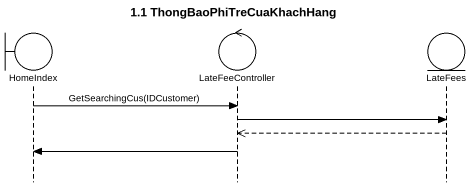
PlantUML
@startuml
title 1.1 ThongBaoPhiTreCuaKhachHang
hide footbox
boundary HomeIndex
control LateFeeController
entity LateFees

HomeIndex -> LateFeeController : GetSearchingCus(IDCustomer)
LateFeeController -> LateFees
LateFees -->> LateFeeController
LateFeeController -> HomeIndex
@enduml
